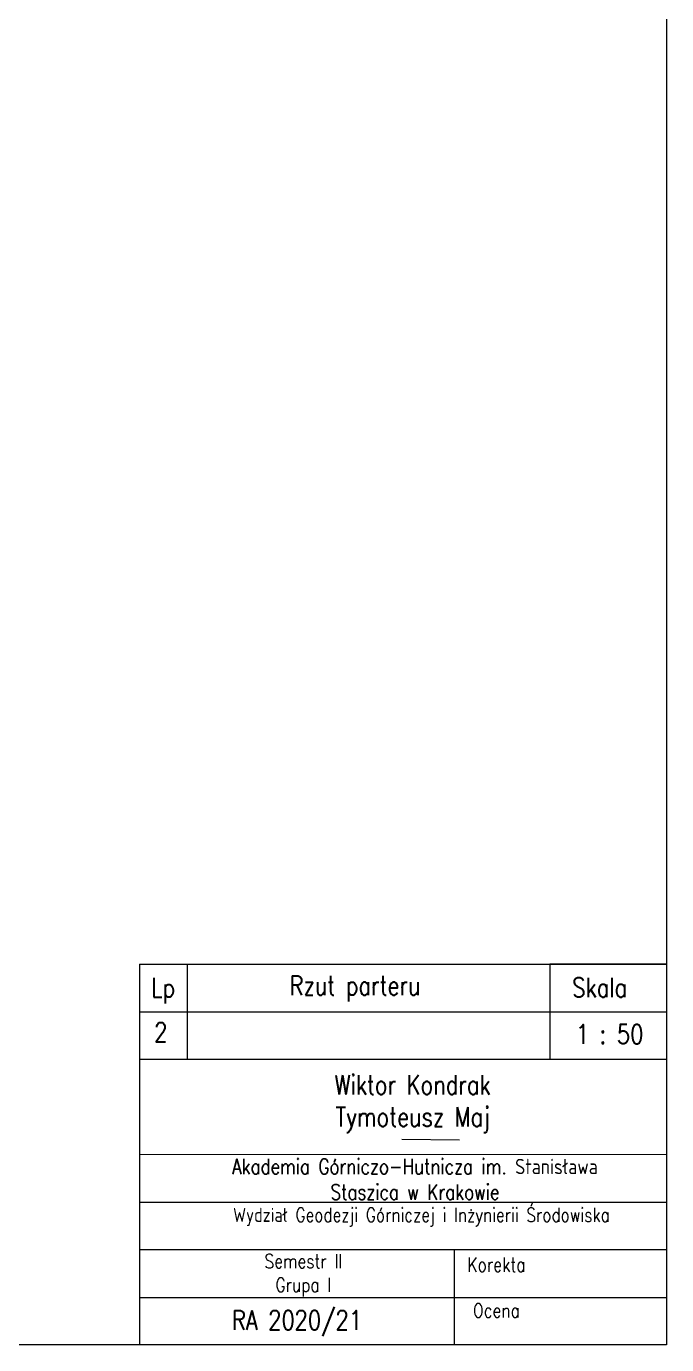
# Model space of a CAD drawing. Header units: millimetres. Extents: x -815 to 1867, y -539 to 1146.
# Drawn here: x 1376 to 1867, y -538 to 476 of the extents above; entities that cross this region are included whole.
import ezdxf

# ---------------------------------------------------------------- set-up
doc = ezdxf.new("R2010")
doc.units = ezdxf.units.MM
doc.layers.add('Tabelka', color=7, linetype='Continuous')
doc.styles.add('styl1', font='simplex.shx', dxfattribs={"width": 0.8, "height": 125})

msp = doc.modelspace()

# ---------------------------------------------------------------- linework, layer by layer
at = {"layer": 'Tabelka', "lineweight": 13}
for p, q in [((1462.4, -245.5), (1462.4, -538.1)), ((1462.4, -245.5), (1867.4, -245.5)), ((1499.1, -245.7), (1499.1, -318.8)), ((1867.4, -245.5), (1777.8, -245.6)), ((1777.8, -245.6), (1777.8, -318.8)), ((1462.4, -282.1), (1867.4, -282.1)), ((1867.4, -318.8), (1462.4, -318.8)), ((1462.4, -318.8), (1462.4, -355.4)), ((1664.1, -380.2), (1708.4, -380.5)), ((1867.4, -392.1), (1462.4, -391.8)), ((1462.4, -428.4), (1867.4, -428.4)), ((1867.4, -465.1), (1462.4, -465.1)), ((1704.5, -538.1), (1704.5, -465.1)), ((1462.4, -501.7), (1867.4, -501.7))]:
    msp.add_line(p, q, dxfattribs=at)
msp.add_lwpolyline([(1867.4, 1146.1), (1867.4, -538.1), (-815.2, -538.1), (-815.2, 1146.1)], close=True, dxfattribs=at)

# ---------------------------------------------------------------- texts
at = {"layer": 'Tabelka', "lineweight": 13, "attachment_point": 1, "style": 'styl1'}
for s, insert, char_height, width in [('\\pxqc;Lp', (1462.4, -256.1), 14.81, 36.65), ('Rzut parteru', (1577.8, -254.5), 14.814, 278.751), ('\\pxqc;Skala', (1797.7, -256.1), 14.814, 36.65), ('2', (1473.8, -290.4), 14.8, 36.65), ('\\pxqc;1 : 50', (1788.9, -291.9), 14.814, 69.426), ('\\pxqc;Wiktor Kondrak\\PTymoteusz Maj', (1350.3, -330.8), 14.814, 644.019), ('\\pxqc;Akademia Górniczo-Hutnicza im. Stanisława Staszica w Krakowie', (1513.1, -395.2), 11.781, 322.08), ('\\pxqc;Wydział Geodezji Górniczej i Inżynierii Środowiska ', (1531.4, -432.9), 10.802, 295.31), ('\\pxqc;Semestr II\\PGrupa I', (1499.5, -468.5), 10.873, 177.705), ('\\pxqc;Korekta', (1675.4, -471.1), 10.948, 122.56), ('\\pxqc;Ocena', (1675.4, -506.3), 10.948, 122.56), ('\\pxqc;RA 2020/21', (1462.4, -511.8), 14.814, 242.119)]:
    msp.add_mtext(s, dxfattribs=dict(at, insert=insert, char_height=char_height, width=width))

doc.saveas('drawing.dxf')
